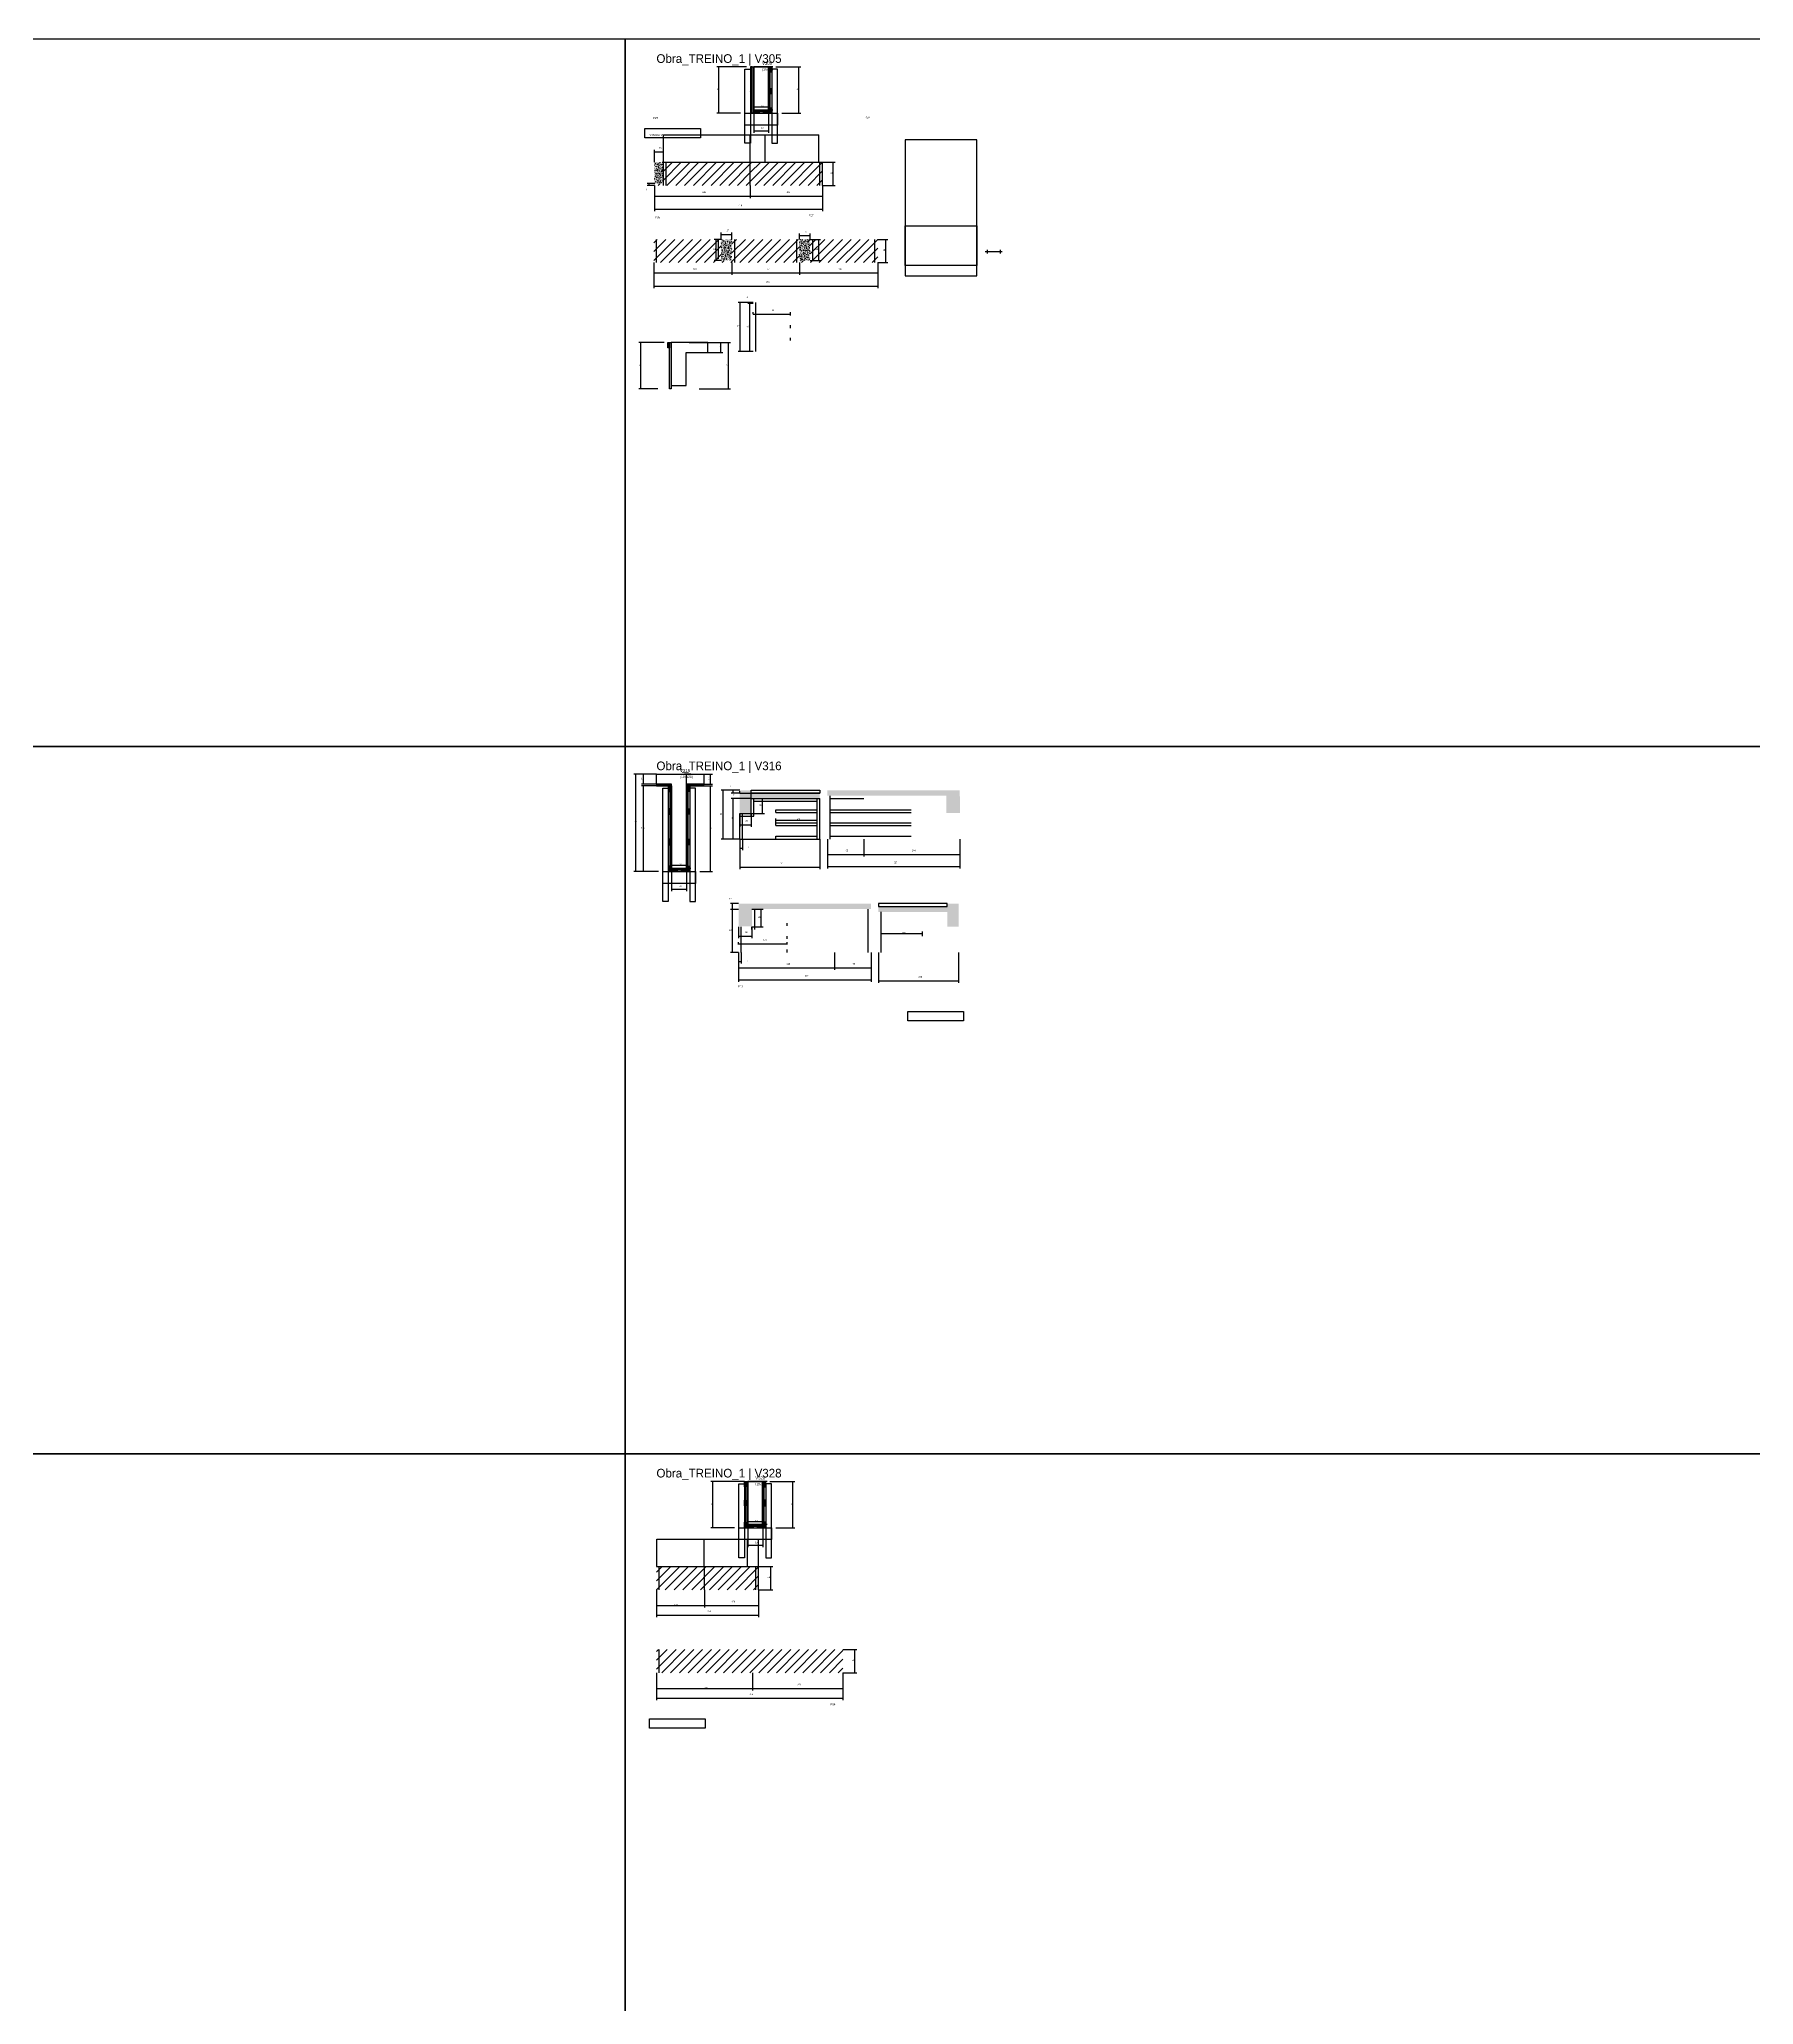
# Model space of a CAD drawing. Header units: metres. Extents: x -41 to 34840, y -36000 to 1848.
# Drawn here: x 13010 to 17372, y -3202 to 1800 of the extents above; entities that cross this region are included whole.
import ezdxf

# ---------------------------------------------------------------- set-up
doc = ezdxf.new("R2010")
doc.units = ezdxf.units.M
for name, color, linetype in [('CELL_BORDER', 8, 'Continuous'), ('CONCRETO', 251, 'Continuous'), ('COTA', 4, 'Continuous'), ('Cota Seção (2x)', 4, 'Continuous'), ('cotas', 4, 'Continuous'), ('Hachura', 253, 'Continuous'), ('LABEL_ID', 3, 'Continuous'), ('Madeira', 126, 'Continuous'), ('NOMENCLATURA', 7, 'Continuous'), ('Painéis', 200, 'Continuous'), ('REAPROVEITAMENTO', 251, 'Continuous'), ('SARR_2.2x7', 40, 'Continuous'), ('SARR_3.5x7', 81, 'Continuous'), ('SARR_EDITAR', 141, 'Continuous'), ('Texto Seção', 7, 'Continuous')]:
    doc.layers.add(name, color=color, linetype=linetype)

msp = doc.modelspace()

# ---------------------------------------------------------------- hatches: boundary and pattern name
at = {"layer": 'COTA'}
h = msp.add_hatch(dxfattribs=at)
h.set_pattern_fill('AR-CONC', scale=0.03)
h.paths.add_polyline_path([(14597.8, 1487.1), (14574.8, 1487.1), (14574.8, 1487.1), (14574.8, 1433.1), (14574.8, 1433.1), (14597.8, 1433.1), (14597.8, 1433.1), (14597.8, 1487.1)])
h = msp.add_hatch(dxfattribs=at)
h.set_pattern_fill('AR-CONC', scale=0.03)
h.paths.add_polyline_path([(14772, 1290.9), (14745, 1290.9), (14745, 1236.9), (14772, 1236.9)])
h = msp.add_hatch(dxfattribs=at)
h.set_pattern_fill('AR-CONC', scale=0.03)
h.paths.add_polyline_path([(14971, 1288.7), (14971, 1290.9), (14944, 1290.9), (14944, 1236.9), (14971, 1236.9)])
h = msp.add_hatch(dxfattribs=at)
h.set_pattern_fill('AR-CONC', scale=0.03)
h.paths.add_polyline_path([(14820.8, -170.2), (14820.8, -132.2), (14820.8, -132.2), (14995.7, -132.2), (14995.7, -132.2), (14995.7, -118.2), (14995.7, -118.2), (14820.8, -118.2), (14820.8, -118.2), (14820.8, -111.2), (14820.8, -111.2), (14791.8, -111.2), (14791.8, -111.2), (14791.8, -170.2), (14791.8, -170.2), (14820.8, -170.2)])
h = msp.add_hatch(dxfattribs=at)
h.set_pattern_fill('AR-CONC', scale=0.03)
h.paths.add_polyline_path([(15015, -125.2), (15318, -125.2), (15318, -125.2), (15318, -169.2), (15318, -169.2), (15352, -169.2), (15352, -169.2), (15351.9, -111.2), (15351.9, -111.2), (15015, -111.2), (15015, -111.2), (15015, -125.2)])
h = msp.add_hatch(dxfattribs=at)
h.set_pattern_fill('AR-CONC', scale=0.03)
h.paths.add_polyline_path([(15125.9, -413.6), (14822.9, -413.6), (14822.9, -413.6), (14822.9, -457.6), (14822.9, -457.6), (14788.9, -457.6), (14788.9, -457.6), (14789, -399.6), (14789, -399.6), (15125.9, -399.6), (15125.9, -399.6), (15125.9, -413.6)])
h = msp.add_hatch(dxfattribs=at)
h.set_pattern_fill('AR-CONC', scale=0.03)
h.paths.add_polyline_path([(15319.8, -458.6), (15319.8, -420.6), (15319.8, -420.6), (15144.8, -420.6), (15144.8, -420.6), (15144.8, -406.6), (15144.8, -406.6), (15319.8, -406.6), (15319.8, -406.6), (15319.8, -399.6), (15319.8, -399.6), (15348.8, -399.6), (15348.8, -399.6), (15348.8, -458.6), (15348.8, -458.6), (15319.8, -458.6)])
at = {"layer": 'Hachura'}
h = msp.add_hatch(dxfattribs=at)
h.set_pattern_fill('ANSI31', scale=0.5)
h.paths.add_polyline_path([(14819.1, 1716), (14823.5, 1716), (14823.5, 1716), (14823.5, 1730), (14823.5, 1730), (14819.1, 1730), (14819.1, 1730), (14819.1, 1716)])
h = msp.add_hatch(color=8, dxfattribs=at)
h.dxf.hatch_style = 1
h.paths.add_polyline_path([(14827.5, 1730), (14823.5, 1730), (14823.5, 1730), (14823.5, 1612), (14823.5, 1612), (14827.5, 1612), (14827.5, 1612), (14827.5, 1730)])
h = msp.add_hatch(color=8, dxfattribs=at)
h.dxf.hatch_style = 1
h.paths.add_polyline_path([(14869.5, 1730), (14865.5, 1730), (14865.5, 1730), (14865.5, 1612), (14865.5, 1612), (14869.5, 1612), (14869.5, 1612), (14869.5, 1730)])
h = msp.add_hatch(dxfattribs=at)
h.set_pattern_fill('ANSI31', scale=0.5)
h.paths.add_polyline_path([(14873.9, 1716), (14869.5, 1716), (14869.5, 1716), (14869.5, 1730), (14869.5, 1730), (14873.9, 1730), (14873.9, 1730), (14873.9, 1716)])
h = msp.add_hatch(dxfattribs=at)
h.set_pattern_fill('ANSI31', scale=0.5)
h.paths.add_polyline_path([(14819.1, 1661.1), (14823.5, 1661.1), (14823.5, 1661.1), (14823.5, 1675.1), (14823.5, 1675.1), (14819.1, 1675.1), (14819.1, 1675.1), (14819.1, 1661.1)])
h = msp.add_hatch(dxfattribs=at)
h.set_pattern_fill('ANSI31', scale=0.5)
h.paths.add_polyline_path([(14873.9, 1661.1), (14869.5, 1661.1), (14869.5, 1661.1), (14869.5, 1675.1), (14869.5, 1675.1), (14873.9, 1675.1), (14873.9, 1675.1), (14873.9, 1661.1)])
h = msp.add_hatch(dxfattribs=at)
h.set_pattern_fill('ANSI31', scale=0.5)
h.paths.add_polyline_path([(14819.1, 1612), (14823.5, 1612), (14823.5, 1612), (14823.5, 1626), (14823.5, 1626), (14819.1, 1626), (14819.1, 1626), (14819.1, 1612)])
h = msp.add_hatch(color=8, dxfattribs=at)
h.dxf.hatch_style = 1
h.paths.add_polyline_path([(14865.5, 1616.4), (14865.5, 1620), (14865.5, 1620), (14827.5, 1620), (14827.5, 1620), (14827.5, 1616.4), (14827.5, 1616.4), (14865.5, 1616.4)])
h = msp.add_hatch(dxfattribs=at)
h.set_pattern_fill('ANSI31', scale=0.5)
h.paths.add_polyline_path([(14827.5, 1612), (14827.5, 1616.4), (14827.5, 1616.4), (14841.5, 1616.4), (14841.5, 1616.4), (14841.5, 1612), (14841.5, 1612), (14827.5, 1612)])
h = msp.add_hatch(dxfattribs=at)
h.set_pattern_fill('ANSI31', scale=0.5)
h.paths.add_polyline_path([(14865.5, 1612), (14865.5, 1616.4), (14865.5, 1616.4), (14851.5, 1616.4), (14851.5, 1616.4), (14851.5, 1612), (14851.5, 1612), (14865.5, 1612)])
h = msp.add_hatch(dxfattribs=at)
h.set_pattern_fill('ANSI31', scale=0.5)
h.paths.add_polyline_path([(14873.9, 1612), (14869.5, 1612), (14869.5, 1612), (14869.5, 1626), (14869.5, 1626), (14873.9, 1626), (14873.9, 1626), (14873.9, 1612)])
h = msp.add_hatch(dxfattribs=at)
h.set_pattern_fill('ANSI31', scale=0.5)
h.paths.add_polyline_path([(14613.4, 1014.7), (14609, 1014.7), (14609, 1014.7), (14609, 1028.7), (14609, 1028.7), (14613.4, 1028.7), (14613.4, 1028.7), (14613.4, 1014.7)])
h = msp.add_hatch(color=8, dxfattribs=at)
h.dxf.hatch_style = 1
h.paths.add_polyline_path([(14613.4, 1028.7), (14617.4, 1028.7), (14617.4, 1028.7), (14617.4, 910.7), (14617.4, 910.7), (14613.4, 910.7), (14613.4, 910.7), (14613.4, 1028.7)])
h = msp.add_hatch(color=8, dxfattribs=at)
h.dxf.hatch_style = 1
h.paths.add_polyline_path([(14618.6, -100), (14618.6, -96), (14618.6, -96), (14580, -96), (14580, -96), (14580, -100), (14580, -100), (14618.6, -100)])
h = msp.add_hatch(dxfattribs=at)
h.set_pattern_fill('ANSI31', scale=0.5)
h.paths.add_polyline_path([(14610.2, -114), (14614.6, -114), (14614.6, -114), (14614.6, -100), (14614.6, -100), (14610.2, -100), (14610.2, -100), (14610.2, -114)])
h = msp.add_hatch(color=8, dxfattribs=at)
h.dxf.hatch_style = 1
h.paths.add_polyline_path([(14614.6, -100), (14618.6, -100), (14618.6, -100), (14618.6, -318), (14618.6, -318), (14614.6, -318), (14614.6, -318), (14614.6, -100)])
h = msp.add_hatch(color=8, dxfattribs=at)
h.dxf.hatch_style = 1
h.paths.add_polyline_path([(14700.6, -100), (14700.6, -96), (14700.6, -96), (14656.6, -96), (14656.6, -96), (14656.6, -100), (14656.6, -100), (14700.6, -100)])
h = msp.add_hatch(color=8, dxfattribs=at)
h.dxf.hatch_style = 1
h.paths.add_polyline_path([(14660.6, -98), (14656.6, -98), (14656.6, -98), (14656.6, -318), (14656.6, -318), (14660.6, -318), (14660.6, -318), (14660.6, -98)])
h = msp.add_hatch(dxfattribs=at)
h.set_pattern_fill('ANSI31', scale=0.5)
h.paths.add_polyline_path([(14665, -114), (14660.6, -114), (14660.6, -114), (14660.6, -100), (14660.6, -100), (14665, -100), (14665, -100), (14665, -114)])
h = msp.add_hatch(dxfattribs=at)
h.set_pattern_fill('ANSI31', scale=0.5)
h.paths.add_polyline_path([(14610.2, -172), (14614.6, -172), (14614.6, -172), (14614.6, -158), (14614.6, -158), (14610.2, -158), (14610.2, -158), (14610.2, -172)])
h = msp.add_hatch(dxfattribs=at)
h.set_pattern_fill('ANSI31', scale=0.5)
h.paths.add_polyline_path([(14665, -172), (14660.6, -172), (14660.6, -172), (14660.6, -158), (14660.6, -158), (14665, -158), (14665, -158), (14665, -172)])
h = msp.add_hatch(dxfattribs=at)
h.set_pattern_fill('ANSI31', scale=0.5)
h.paths.add_polyline_path([(14610.2, -249.7), (14614.6, -249.7), (14614.6, -249.7), (14614.6, -235.7), (14614.6, -235.7), (14610.2, -235.7), (14610.2, -235.7), (14610.2, -249.7)])
h = msp.add_hatch(dxfattribs=at)
h.set_pattern_fill('ANSI31', scale=0.5)
h.paths.add_polyline_path([(14665, -249.7), (14660.6, -249.7), (14660.6, -249.7), (14660.6, -235.7), (14660.6, -235.7), (14665, -235.7), (14665, -235.7), (14665, -249.7)])
h = msp.add_hatch(dxfattribs=at)
h.set_pattern_fill('ANSI31', scale=0.5)
h.paths.add_polyline_path([(14610.2, -318), (14614.6, -318), (14614.6, -318), (14614.6, -304), (14614.6, -304), (14610.2, -304), (14610.2, -304), (14610.2, -318)])
h = msp.add_hatch(color=8, dxfattribs=at)
h.dxf.hatch_style = 1
h.paths.add_polyline_path([(14656.6, -313.6), (14656.6, -310), (14656.6, -310), (14618.6, -310), (14618.6, -310), (14618.6, -313.6), (14618.6, -313.6), (14656.6, -313.6)])
h = msp.add_hatch(dxfattribs=at)
h.set_pattern_fill('ANSI31', scale=0.5)
h.paths.add_polyline_path([(14618.6, -318), (14618.6, -313.6), (14618.6, -313.6), (14632.6, -313.6), (14632.6, -313.6), (14632.6, -318), (14632.6, -318), (14618.6, -318)])
h = msp.add_hatch(dxfattribs=at)
h.set_pattern_fill('ANSI31', scale=0.5)
h.paths.add_polyline_path([(14656.6, -318), (14656.6, -313.6), (14656.6, -313.6), (14642.6, -313.6), (14642.6, -313.6), (14642.6, -318), (14642.6, -318), (14656.6, -318)])
h = msp.add_hatch(dxfattribs=at)
h.set_pattern_fill('ANSI31', scale=0.5)
h.paths.add_polyline_path([(14665, -318), (14660.6, -318), (14660.6, -318), (14660.6, -304), (14660.6, -304), (14665, -304), (14665, -304), (14665, -318)])
h = msp.add_hatch(dxfattribs=at)
h.set_pattern_fill('ANSI31', scale=0.5)
h.paths.add_polyline_path([(14808.3, -1884), (14803.9, -1884), (14803.9, -1884), (14803.9, -1870), (14803.9, -1870), (14808.3, -1870), (14808.3, -1870), (14808.3, -1884)])
h = msp.add_hatch(color=8, dxfattribs=at)
h.dxf.hatch_style = 1
h.paths.add_polyline_path([(14812.3, -1870), (14808.3, -1870), (14808.3, -1870), (14808.3, -1988), (14808.3, -1988), (14812.3, -1988), (14812.3, -1988), (14812.3, -1870)])
h = msp.add_hatch(color=8, dxfattribs=at)
h.dxf.hatch_style = 1
h.paths.add_polyline_path([(14854.3, -1870), (14850.3, -1870), (14850.3, -1870), (14850.3, -1988), (14850.3, -1988), (14854.3, -1988), (14854.3, -1988), (14854.3, -1870)])
h = msp.add_hatch(dxfattribs=at)
h.set_pattern_fill('ANSI31', scale=0.5)
h.paths.add_polyline_path([(14854.3, -1884), (14858.7, -1884), (14858.7, -1884), (14858.7, -1870), (14858.7, -1870), (14854.3, -1870), (14854.3, -1870), (14854.3, -1884)])
h = msp.add_hatch(dxfattribs=at)
h.set_pattern_fill('ANSI31', scale=0.5)
h.paths.add_polyline_path([(14808.3, -1932), (14803.9, -1932), (14803.9, -1932), (14803.9, -1918), (14803.9, -1918), (14808.3, -1918), (14808.3, -1918), (14808.3, -1932)])
h = msp.add_hatch(dxfattribs=at)
h.set_pattern_fill('ANSI31', scale=0.5)
h.paths.add_polyline_path([(14854.3, -1932), (14858.7, -1932), (14858.7, -1932), (14858.7, -1918), (14858.7, -1918), (14854.3, -1918), (14854.3, -1918), (14854.3, -1932)])
h = msp.add_hatch(dxfattribs=at)
h.set_pattern_fill('ANSI31', scale=0.5)
h.paths.add_polyline_path([(14808.3, -1988), (14803.9, -1988), (14803.9, -1988), (14803.9, -1974), (14803.9, -1974), (14808.3, -1974), (14808.3, -1974), (14808.3, -1988)])
h = msp.add_hatch(color=8, dxfattribs=at)
h.dxf.hatch_style = 1
h.paths.add_polyline_path([(14850.3, -1983.6), (14850.3, -1980), (14850.3, -1980), (14812.3, -1980), (14812.3, -1980), (14812.3, -1983.6), (14812.3, -1983.6), (14850.3, -1983.6)])
h = msp.add_hatch(dxfattribs=at)
h.set_pattern_fill('ANSI31', scale=0.5)
h.paths.add_polyline_path([(14812.3, -1988), (14812.3, -1983.6), (14812.3, -1983.6), (14826.3, -1983.6), (14826.3, -1983.6), (14826.3, -1988), (14826.3, -1988), (14812.3, -1988)])
h = msp.add_hatch(dxfattribs=at)
h.set_pattern_fill('ANSI31', scale=0.5)
h.paths.add_polyline_path([(14850.3, -1988), (14850.3, -1983.6), (14850.3, -1983.6), (14836.3, -1983.6), (14836.3, -1983.6), (14836.3, -1988), (14836.3, -1988), (14850.3, -1988)])
h = msp.add_hatch(dxfattribs=at)
h.set_pattern_fill('ANSI31', scale=0.5)
h.paths.add_polyline_path([(14854.3, -1988), (14858.7, -1988), (14858.7, -1988), (14858.7, -1974), (14858.7, -1974), (14854.3, -1974), (14854.3, -1974), (14854.3, -1988)])
at = {"layer": 'REAPROVEITAMENTO'}
h = msp.add_hatch(dxfattribs=at)
h.set_pattern_fill('ANSI31', scale=5)
h.paths.add_polyline_path([(14597.8, 1433.1), (14574.8, 1433.1), (14574.8, 1433.1), (14574.8, 1428.1), (14574.8, 1428.1), (14818.8, 1428.1), (14818.8, 1428.1), (14818.8, 1487.1), (14818.8, 1487.1), (14597.8, 1487.1), (14597.8, 1487.1), (14597.8, 1433.1)])
h = msp.add_hatch(dxfattribs=at)
h.set_pattern_fill('ANSI31', scale=5)
h.paths.add_polyline_path([(15002.8, 1428.1), (15002.8, 1487.1), (15002.8, 1487.1), (14818.8, 1487.1), (14818.8, 1487.1), (14818.8, 1428.1), (14818.8, 1428.1), (15002.8, 1428.1)])
h = msp.add_hatch(dxfattribs=at)
h.set_pattern_fill('ANSI31', scale=5)
h.paths.add_polyline_path([(14745, 1236.9), (14745, 1290.9), (14745, 1290.9), (14573, 1290.9), (14573, 1290.9), (14573, 1231.9), (14573, 1231.9), (14772, 1231.9), (14772, 1231.9), (14772, 1236.9), (14772, 1236.9), (14745, 1236.9)])
h = msp.add_hatch(dxfattribs=at)
h.set_pattern_fill('ANSI31', scale=5)
h.paths.add_polyline_path([(14944, 1231.9), (14944, 1290.9), (14944, 1290.9), (14772, 1290.9), (14772, 1290.9), (14772, 1231.9), (14772, 1231.9), (14944, 1231.9)])
h = msp.add_hatch(dxfattribs=at)
h.set_pattern_fill('ANSI31', scale=5)
h.paths.add_polyline_path([(14971, 1236.9), (14944, 1236.9), (14944, 1236.9), (14944, 1231.9), (14944, 1231.9), (15143, 1231.9), (15143, 1231.9), (15143, 1290.9), (15143, 1290.9), (14971, 1290.9), (14971, 1290.9), (14971, 1236.9)])
h = msp.add_hatch(dxfattribs=at)
h.set_pattern_fill('ANSI31', scale=5)
h.paths.add_polyline_path([(14840, -2145.6), (14840, -2086.6), (14840, -2086.6), (14580, -2086.6), (14580, -2086.6), (14580, -2145.6), (14580, -2145.6), (14840, -2145.6)])
h = msp.add_hatch(dxfattribs=at)
h.set_pattern_fill('ANSI31', scale=5)
h.paths.add_polyline_path([(15054, -2356.8), (15054, -2297.8), (15054, -2297.8), (14580, -2297.8), (14580, -2297.8), (14580, -2356.8), (14580, -2356.8), (15054, -2356.8)])

# ---------------------------------------------------------------- linework, layer by layer
at = {"layer": 'CELL_BORDER'}
for points in [[(11600, 0), (14500, 0), (14500, 1800), (11600, 1800)], [(14500, 0), (17400, 0), (17400, 1800), (14500, 1800)], [(11600, -1800), (14500, -1800), (14500, 0), (11600, 0)], [(14500, -1800), (17400, -1800), (17400, 0), (14500, 0)], [(11600, -3600), (14500, -3600), (14500, -1800), (11600, -1800)], [(14500, -3600), (17400, -3600), (17400, -1800), (14500, -1800)]]:
    msp.add_lwpolyline(points, close=True, dxfattribs=at)
at = {"layer": 'CONCRETO'}
for points in [[(14827.5, 1730), (14827.5, 1730), (14865.5, 1730), (14865.5, 1702), (14865.5, 1702), (14865.5, 1620), (14827.5, 1620), (14827.5, 1730)], [(14827.5, 1620), (14865.5, 1620), (14865.5, 1730), (14827.5, 1730)], [(14711, 1002.7), (14711, 1028.7), (14655.4, 1028.7), (14655.4, 1028.7), (14617.4, 1028.7), (14617.4, 918.7), (14655.4, 918.7), (14655.4, 1002.7)], [(14580, -96), (14580, -70), (14700.6, -70), (14700.6, -96), (14656.6, -96), (14656.6, -310), (14618.6, -310), (14618.6, -96)], [(14812.3, -1870), (14812.3, -1870), (14850.3, -1870), (14850.3, -1898), (14850.3, -1898), (14850.3, -1980), (14812.3, -1980), (14812.3, -1870)], [(14812.3, -1980), (14850.3, -1980), (14850.3, -1870), (14812.3, -1870)]]:
    msp.add_lwpolyline(points, close=True, dxfattribs=at)
at = {"layer": 'COTA'}
for p, q in [((14809.5, 1730), (14733.8, 1730)), ((14738.8, 1612), (14738.8, 1730)), ((14883.5, 1730), (14947.3, 1730)), ((14942.3, 1612), (14942.3, 1730)), ((14793.9, 1612), (14733.8, 1612)), ((14827.5, 1612), (14827.5, 1562.2)), ((14865.5, 1612), (14865.5, 1562.2)), ((14899.1, 1612), (14947.3, 1612)), ((14827.5, 1567.2), (14865.5, 1567.2)), ((15002.8, 1487.1), (15034.8, 1487.1)), ((15029.8, 1428.1), (15029.8, 1487.1)), ((14574.8, 1428.1), (14574.8, 1395.8)), ((14574.8, 1428.1), (14574.8, 1362.3)), ((14574.8, 1400.8), (14818.8, 1400.8)), ((14818.8, 1428.1), (14818.8, 1395.8)), ((14818.8, 1428.1), (14818.8, 1395.8)), ((14818.8, 1400.8), (15002.8, 1400.8)), ((15002.8, 1428.1), (15002.8, 1395.8)), ((15002.8, 1428.1), (15002.8, 1362.3)), ((15002.8, 1428.1), (15034.8, 1428.1)), ((14574.8, 1367.3), (15002.8, 1367.3)), ((14745, 1290.9), (14745, 1308.3)), ((14745, 1303.3), (14772, 1303.3)), ((14772, 1290.9), (14772, 1308.3)), ((14944, 1290.9), (14944, 1305.4)), ((14971, 1290.9), (14971, 1305.4)), ((14745, 1290.9), (14727.1, 1290.9)), ((14732.1, 1236.9), (14732.1, 1290.9)), ((14944, 1300.4), (14971, 1300.4)), ((14971, 1290.9), (14997.8, 1290.9)), ((14992.8, 1236.9), (14992.8, 1290.9)), ((15143, 1290.9), (15168.8, 1290.9)), ((15163.8, 1231.9), (15163.8, 1290.9)), ((14573, 1231.9), (14573, 1200.4)), ((14573, 1231.9), (14573, 1166.8)), ((14573, 1205.4), (14772, 1205.4)), ((14745, 1236.9), (14727.1, 1236.9)), ((14772, 1231.9), (14772, 1200.4)), ((14772, 1231.9), (14772, 1200.4)), ((14772, 1205.4), (14944, 1205.4)), ((14944, 1231.9), (14944, 1200.4)), ((14944, 1231.9), (14944, 1200.4)), ((14944, 1205.4), (15143, 1205.4)), ((14971, 1236.9), (14997.8, 1236.9)), ((15143, 1231.9), (15143, 1200.4)), ((15143, 1231.9), (15143, 1166.8)), ((15143, 1231.9), (15168.8, 1231.9)), ((14573, 1171.8), (15143, 1171.8)), ((14826, 1100.3), (14826, 1105.3)), ((14921, 1100.3), (14921, 1105.3)), ((14826, 1100.3), (14921, 1100.3)), ((14599.4, 1028.7), (14535.5, 1028.7)), ((14540.5, 910.7), (14540.5, 1028.7)), ((14663.4, 1028.7), (14768.3, 1028.7)), ((14711, 1028.7), (14749, 1028.7)), ((14711, 1002.7), (14749, 1002.7)), ((14744, 1002.7), (14744, 1028.7)), ((14763.3, 910.7), (14763.3, 1028.7)), ((14583.8, 910.7), (14535.5, 910.7)), ((14689, 910.7), (14768.3, 910.7)), ((14580, -70), (14522.6, -70)), ((14527.6, -318), (14527.6, -70)), ((14580, -70), (14541.9, -70)), ((14580, -96), (14541.9, -96)), ((14580, -100), (14541.9, -100)), ((14546.9, -96), (14546.9, -70)), ((14546.9, -318), (14546.9, -100)), ((14700.6, -70), (14722.4, -70)), ((14700.6, -96), (14722.4, -96)), ((14700.6, -100), (14722.4, -100)), ((14717.4, -96), (14717.4, -70)), ((14717.4, -318), (14717.4, -100)), ((14791.8, -111.2), (14770.3, -111.2)), ((14791.8, -118.2), (14770.3, -118.2)), ((14820.8, -132.2), (14770.3, -132.2)), ((14775.3, -118.2), (14775.3, -111.2)), ((14775.3, -235.2), (14775.3, -132.2)), ((14791.8, -118.2), (14791.8, -113.2)), ((14791.8, -118.2), (14820.8, -118.2)), ((14820.8, -132.2), (14820.8, -113.2)), ((14791.8, -235.2), (14770.3, -235.2)), ((14791.8, -235.2), (14791.8, -312.1)), ((14791.8, -235.2), (14791.8, -263.4)), ((14798.8, -235.2), (14798.8, -263.4)), ((14995.7, -235.2), (14995.7, -312.1)), ((15015, -235.2), (15015, -279.6)), ((15015, -235.2), (15015, -310.3)), ((15108, -235.2), (15108, -279.6)), ((15108, -235.2), (15108, -279.6)), ((15352, -235.2), (15352, -279.6)), ((15352, -235.2), (15352, -310.3)), ((14791.8, -258.4), (14798.8, -258.4)), ((15015, -274.6), (15108, -274.6)), ((15108, -274.6), (15352, -274.6)), ((14585, -318), (14522.6, -318)), ((14585, -318), (14541.9, -318)), ((14618.6, -318), (14618.6, -367.7)), ((14656.6, -318), (14656.6, -367.7)), ((14690.2, -318), (14722.4, -318)), ((14791.8, -307.1), (14995.7, -307.1)), ((15015, -305.3), (15352, -305.3)), ((14618.6, -362.7), (14656.6, -362.7)), ((14788.9, -399.6), (14768.2, -399.6)), ((14773.2, -414.6), (14773.2, -399.6)), ((14788.9, -414.6), (14768.2, -414.6)), ((14788.9, -414.6), (14768.2, -414.6)), ((14773.2, -523.6), (14773.2, -414.6)), ((14788.9, -523.6), (14768.2, -523.6)), ((14788.9, -523.6), (14788.9, -567.9)), ((14788.9, -523.6), (14788.9, -598.6)), ((14788.9, -523.6), (14788.9, -551.8)), ((14788.9, -546.8), (14795.9, -546.8)), ((14795.9, -523.6), (14795.9, -551.8)), ((15032.9, -523.6), (15032.9, -567.9)), ((15032.9, -523.6), (15032.9, -567.9)), ((15125.9, -523.6), (15125.9, -567.9)), ((15125.9, -523.6), (15125.9, -598.6)), ((15144.8, -523.6), (15144.8, -601)), ((15348.8, -523.6), (15348.8, -601)), ((14788.9, -562.9), (15032.9, -562.9)), ((14788.9, -593.6), (15125.9, -593.6)), ((15032.9, -562.9), (15125.9, -562.9)), ((15144.8, -596), (15348.8, -596)), ((14803.9, -1870), (14718.7, -1870)), ((14723.7, -1988), (14723.7, -1870)), ((14868.3, -1870), (14932.2, -1870)), ((14927.2, -1988), (14927.2, -1870)), ((14778.7, -1988), (14718.7, -1988)), ((14812.3, -1988), (14812.3, -2037.7)), ((14850.3, -1988), (14850.3, -2037.7)), ((14883.9, -1988), (14932.2, -1988)), ((14812.3, -2032.7), (14850.3, -2032.7)), ((14840, -2086.6), (14876.1, -2086.6)), ((14871.1, -2145.6), (14871.1, -2086.6)), ((14580, -2145.6), (14580, -2191.2)), ((14580, -2145.6), (14580, -2215.7)), ((14702, -2145.6), (14702, -2191.2)), ((14702, -2145.6), (14702, -2191.2)), ((14840, -2145.6), (14840, -2191.2)), ((14840, -2145.6), (14840, -2215.7)), ((14840, -2145.6), (14876.1, -2145.6)), ((14580, -2186.2), (14702, -2186.2)), ((14702, -2186.2), (14840, -2186.2)), ((14580, -2210.7), (14840, -2210.7)), ((15054, -2297.8), (15090.1, -2297.8)), ((15085.1, -2356.8), (15085.1, -2297.8)), ((14580, -2356.8), (14580, -2402.3)), ((14580, -2356.8), (14580, -2426.9)), ((14580, -2397.3), (14824, -2397.3)), ((14824, -2356.8), (14824, -2402.3)), ((14824, -2356.8), (14824, -2402.3)), ((14824, -2397.3), (15054, -2397.3)), ((15054, -2356.8), (15054, -2402.3)), ((15054, -2356.8), (15054, -2426.9)), ((15054, -2356.8), (15090.1, -2356.8)), ((14580, -2421.9), (15054, -2421.9))]:
    msp.add_line(p, q, dxfattribs=at)
at = {"layer": 'Cota Seção (2x)'}
for p, q in [((14876.5, 1730), (14860, 1730)), ((14865, 1620), (14865, 1730)), ((14827.5, 1612), (14827.5, 1633)), ((14827.5, 1628), (14865.5, 1628)), ((14876.5, 1620), (14860, 1620)), ((14865.5, 1612), (14865.5, 1633)), ((14574.8, 1487.1), (14574.8, 1518.4)), ((14574.8, 1513.4), (14597.8, 1513.4)), ((14597.8, 1487.1), (14597.8, 1518.4)), ((14574.8, 1433.1), (14556.1, 1433.1)), ((14574.8, 1428.1), (14556.1, 1428.1)), ((14561.1, 1428.1), (14561.1, 1433.1)), ((14826, 1129.8), (14787.9, 1129.8)), ((14792.9, 1005.8), (14792.9, 1129.8)), ((14826, 1129.8), (14812.5, 1129.8)), ((14826, 1127.8), (14812.5, 1127.8)), ((14826, 1127.8), (14812.5, 1127.8)), ((14817.5, 1127.8), (14817.5, 1129.8)), ((14817.5, 1005.8), (14817.5, 1127.8)), ((14826, 1005.8), (14787.9, 1005.8)), ((14826, 1005.8), (14812.5, 1005.8)), ((14667.6, -70), (14651.1, -70)), ((14656.1, -310), (14656.1, -70)), ((14791.8, -111.2), (14744.4, -111.2)), ((14749.4, -235.2), (14749.4, -111.2)), ((14820.8, -132.2), (14854.6, -132.2)), ((14849.6, -170.2), (14849.6, -132.2)), ((14791.8, -170.2), (14791.8, -204.1)), ((14791.8, -199.1), (14820.8, -199.1)), ((14820.8, -170.2), (14854.6, -170.2)), ((14820.8, -170.2), (14820.8, -204.1)), ((14883.8, -194.1), (14883.8, -182.6)), ((14883.8, -187.6), (14988.8, -187.6)), ((14988.8, -194.1), (14988.8, -182.6)), ((14791.8, -235.2), (14744.4, -235.2)), ((14618.6, -318), (14618.6, -297)), ((14656.6, -318), (14656.6, -297)), ((14618.6, -302), (14656.6, -302)), ((14667.6, -310), (14651.1, -310)), ((14822.9, -413.6), (14851.7, -413.6)), ((14846.7, -458.6), (14846.7, -413.6)), ((14788.9, -458.6), (14788.9, -487.4)), ((14788.9, -482.4), (14822.9, -482.4)), ((14788.9, -503.8), (14788.9, -497.3)), ((14822.9, -458.6), (14851.7, -458.6)), ((14822.9, -458.6), (14822.9, -487.4)), ((14912.9, -503.8), (14912.9, -497.3)), ((15151.8, -482.4), (15151.8, -470.9)), ((15151.8, -475.9), (15256.8, -475.9)), ((15256.8, -482.4), (15256.8, -470.9)), ((14788.9, -502.3), (14912.9, -502.3)), ((14861.3, -1870), (14844.8, -1870)), ((14849.8, -1980), (14849.8, -1870)), ((14812.3, -1988), (14812.3, -1967)), ((14812.3, -1972), (14850.3, -1972)), ((14861.3, -1980), (14844.8, -1980)), ((14850.3, -1988), (14850.3, -1967))]:
    msp.add_line(p, q, dxfattribs=at)
at = {"layer": 'Cotas'}
for points in [[(15213, 1198), (15394.9, 1198), (15394.9, 1543.9), (15213, 1543.9)], [(15213, 1325.5), (15394.9, 1325.5), (15394.9, 1224.1), (15213, 1224.1)]]:
    msp.add_lwpolyline(points, close=True, dxfattribs=at)
at = {"layer": 'Madeira'}
for points in [[(14819.1, 1716), (14823.5, 1716), (14823.5, 1730), (14819.1, 1730)], [(14873.9, 1716), (14869.5, 1716), (14869.5, 1730), (14873.9, 1730)], [(14819.1, 1661.1), (14823.5, 1661.1), (14823.5, 1675.1), (14819.1, 1675.1)], [(14873.9, 1661.1), (14869.5, 1661.1), (14869.5, 1675.1), (14873.9, 1675.1)], [(14819.1, 1612), (14823.5, 1612), (14823.5, 1626), (14819.1, 1626)], [(14827.5, 1612), (14827.5, 1616.4), (14841.5, 1616.4), (14841.5, 1612)], [(14865.5, 1612), (14865.5, 1616.4), (14851.5, 1616.4), (14851.5, 1612)], [(14873.9, 1612), (14869.5, 1612), (14869.5, 1626), (14873.9, 1626)], [(14613.4, 1014.7), (14609, 1014.7), (14609, 1028.7), (14613.4, 1028.7)], [(14610.2, -114), (14614.6, -114), (14614.6, -100), (14610.2, -100)], [(14665, -114), (14660.6, -114), (14660.6, -100), (14665, -100)], [(14610.2, -172), (14614.6, -172), (14614.6, -158), (14610.2, -158)], [(14665, -172), (14660.6, -172), (14660.6, -158), (14665, -158)], [(14610.2, -249.7), (14614.6, -249.7), (14614.6, -235.7), (14610.2, -235.7)], [(14665, -249.7), (14660.6, -249.7), (14660.6, -235.7), (14665, -235.7)], [(14610.2, -318), (14614.6, -318), (14614.6, -304), (14610.2, -304)], [(14618.6, -318), (14618.6, -313.6), (14632.6, -313.6), (14632.6, -318)], [(14656.6, -318), (14656.6, -313.6), (14642.6, -313.6), (14642.6, -318)], [(14665, -318), (14660.6, -318), (14660.6, -304), (14665, -304)], [(14808.3, -1884), (14803.9, -1884), (14803.9, -1870), (14808.3, -1870)], [(14854.3, -1884), (14858.7, -1884), (14858.7, -1870), (14854.3, -1870)], [(14808.3, -1932), (14803.9, -1932), (14803.9, -1918), (14808.3, -1918)], [(14854.3, -1932), (14858.7, -1932), (14858.7, -1918), (14854.3, -1918)], [(14808.3, -1988), (14803.9, -1988), (14803.9, -1974), (14808.3, -1974)], [(14812.3, -1988), (14812.3, -1983.6), (14826.3, -1983.6), (14826.3, -1988)], [(14850.3, -1988), (14850.3, -1983.6), (14836.3, -1983.6), (14836.3, -1988)], [(14854.3, -1988), (14858.7, -1988), (14858.7, -1974), (14854.3, -1974)]]:
    msp.add_lwpolyline(points, close=True, dxfattribs=at)
at = {"layer": 'NOMENCLATURA'}
for p, q in [((15416.6, 1259.6), (15459.4, 1259.6)), ((15421.6, 1264.6), (15421.6, 1254.6)), ((15454.4, 1264.6), (15454.4, 1254.6))]:
    msp.add_line(p, q, dxfattribs=at)
at = {"layer": 'Painéis'}
for p, q in [((14827.5, 1612), (14827.5, 1730)), ((14865.5, 1612), (14865.5, 1730)), ((14827.5, 1620), (14865.5, 1620)), ((14827.5, 1616.4), (14827.5, 1620)), ((14865.5, 1616.4), (14865.5, 1620)), ((14597.8, 1557.1), (14818.5, 1557.1)), ((14597.8, 1487.1), (14597.8, 1557.1)), ((14818.5, 1487.1), (14818.5, 1557.1)), ((14818.5, 1557.1), (14856.5, 1557.1)), ((14818.5, 1487.1), (14818.5, 1557.1)), ((14856.5, 1487.1), (14856.5, 1557.1)), ((14856.5, 1557.1), (14993.5, 1557.1)), ((14856.5, 1487.1), (14856.5, 1557.1)), ((14993.5, 1487.1), (14993.5, 1557.1)), ((14597.8, 1487.1), (15002.8, 1487.1)), ((14597.8, 1433.1), (14597.8, 1487.1)), ((14597.8, 1487.1), (14818.5, 1487.1)), ((14818.5, 1487.1), (14856.5, 1487.1)), ((14818.8, 1428.1), (14818.8, 1487.1)), ((14856.5, 1487.1), (14993.5, 1487.1)), ((15002.8, 1428.1), (15002.8, 1487.1)), ((14580, -96), (14618.6, -96)), ((14656.6, -96), (14700.6, -96)), ((14820.8, -111.2), (14995.7, -111.2)), ((14820.8, -118.2), (14820.8, -111.2)), ((14820.8, -118.2), (14995.7, -118.2)), ((14820.8, -132.2), (14995.7, -132.2)), ((14820.8, -170.2), (14820.8, -132.2)), ((14995.7, -235.2), (14995.7, -132.2)), ((14791.8, -170.2), (14820.8, -170.2)), ((14791.8, -235.2), (14791.8, -170.2)), ((14791.8, -235.2), (14995.7, -235.2)), ((14812.3, -1988), (14812.3, -1870)), ((14812.3, -1980), (14850.3, -1980)), ((14812.3, -1983.6), (14812.3, -1980)), ((14581.3, -2016.6), (14701.8, -2016.6)), ((14581.3, -2086.6), (14581.3, -2016.6)), ((14701.8, -2086.6), (14701.8, -2016.6)), ((14701.8, -2016.6), (14811.8, -2016.6)), ((14701.8, -2086.6), (14701.8, -2016.6)), ((14811.8, -2086.6), (14811.8, -2016.6)), ((14811.8, -2016.6), (14839.8, -2016.6)), ((14811.8, -2086.6), (14811.8, -2016.6)), ((14839.8, -2086.6), (14839.8, -2016.6)), ((14580, -2086.6), (14840, -2086.6)), ((14581.3, -2086.6), (14701.8, -2086.6)), ((14701.8, -2086.6), (14811.8, -2086.6)), ((14702, -2145.6), (14702, -2086.6)), ((14811.8, -2086.6), (14839.8, -2086.6)), ((14840, -2145.6), (14840, -2086.6))]:
    msp.add_line(p, q, dxfattribs=at)
for points in [[(14823.5, 1730), (14827.5, 1730), (14827.5, 1612), (14823.5, 1612)], [(14869.5, 1730), (14865.5, 1730), (14865.5, 1612), (14869.5, 1612)], [(14865.5, 1616.4), (14865.5, 1620), (14827.5, 1620), (14827.5, 1616.4)], [(14613.4, 1028.7), (14617.4, 1028.7), (14617.4, 910.7), (14613.4, 910.7)], [(14618.6, -100), (14618.6, -96), (14580, -96), (14580, -100)], [(14614.6, -100), (14618.6, -100), (14618.6, -318), (14614.6, -318)], [(14700.6, -100), (14700.6, -96), (14656.6, -96), (14656.6, -100)], [(14660.6, -100), (14656.6, -100), (14656.6, -318), (14660.6, -318)], [(14995.7, -118.2), (14820.8, -118.2), (14820.8, -111.2), (14995.7, -111.2)], [(14656.6, -313.6), (14656.6, -310), (14618.6, -310), (14618.6, -313.6)], [(15144.8, -406.6), (15319.8, -406.6), (15319.8, -399.6), (15144.8, -399.6)], [(14808.3, -1870), (14812.3, -1870), (14812.3, -1988), (14808.3, -1988)], [(14854.3, -1870), (14850.3, -1870), (14850.3, -1988), (14854.3, -1988)], [(14850.3, -1983.6), (14850.3, -1980), (14812.3, -1980), (14812.3, -1983.6)]]:
    msp.add_lwpolyline(points, close=True, dxfattribs=at)
at = {"layer": 'SARR_2.2x7'}
for p, q in [((14604.8, 1428.1), (14604.8, 1487.1)), ((14995.8, 1428.1), (14995.8, 1487.1)), ((14580, 1231.9), (14580, 1290.9)), ((14738, 1241.4), (14738, 1290.9)), ((14779, 1231.9), (14779, 1290.9)), ((14937, 1231.9), (14937, 1290.9)), ((14978, 1238.9), (14978, 1290.9)), ((15136, 1231.9), (15136, 1290.9)), ((14833, 1005.8), (14833, 1129.8)), ((14921, 1096.8), (14921, 1103.8)), ((14921, 1065.2), (14921, 1072.2)), ((14921, 1033.4), (14921, 1040.4)), ((14827.8, -177.2), (14827.8, -132.2)), ((14827.8, -139.2), (14988.8, -139.2)), ((14988.8, -235.2), (14988.8, -132.2)), ((15022, -235.2), (15022, -125.2)), ((15022, -132.2), (15108, -132.2)), ((14791.8, -177.2), (14820.8, -177.2)), ((14798.8, -235.2), (14798.8, -170.2)), ((14820.8, -177.2), (14820.8, -170.2)), ((14820.8, -177.2), (14827.8, -177.2)), ((14883.8, -160.8), (14988.8, -160.8)), ((14883.8, -167.8), (14883.8, -160.8)), ((14883.8, -167.8), (14988.8, -167.8)), ((14883.8, -194.1), (14988.8, -194.1)), ((14883.8, -201.1), (14883.8, -194.1)), ((15022, -160.8), (15108, -160.8)), ((15022, -167.8), (15108, -167.8)), ((15022, -194.1), (15108, -194.1)), ((15108, -160.8), (15228, -160.8)), ((15108, -167.8), (15228, -167.8)), ((15108, -194.1), (15228, -194.1)), ((14883.8, -201.1), (14988.8, -201.1)), ((14883.8, -228.2), (14988.8, -228.2)), ((14883.8, -235.2), (14883.8, -228.2)), ((15022, -201.1), (15108, -201.1)), ((15022, -228.2), (15108, -228.2)), ((15108, -201.1), (15228, -201.1)), ((15108, -228.2), (15228, -228.2)), ((14829.9, -465.6), (14829.9, -413.6)), ((14912.9, -456.1), (14912.9, -449.1)), ((15119, -523.6), (15119, -413.6)), ((15151.8, -523.6), (15151.8, -420.6)), ((14795.9, -523.6), (14795.9, -458.6)), ((14822.9, -465.6), (14822.9, -458.6)), ((14912.9, -489.4), (14912.9, -482.4)), ((14912.9, -523.6), (14912.9, -516.6)), ((14587, -2145.6), (14587, -2086.6)), ((14833, -2145.6), (14833, -2086.6)), ((14587, -2356.8), (14587, -2297.8))]:
    msp.add_line(p, q, dxfattribs=at)
at = {"layer": 'SARR_3.5x7'}
for points in [[(14805.1, 1724), (14819.1, 1724), (14819.1, 1535.5), (14805.1, 1535.5)], [(14887.9, 1724), (14873.9, 1724), (14873.9, 1535.5), (14887.9, 1535.5)], [(14805.1, 1612), (14887.9, 1612), (14887.9, 1581.9), (14805.1, 1581.9)], [(14596.2, -106), (14610.2, -106), (14610.2, -394.5), (14596.2, -394.5)], [(14679, -106), (14665, -106), (14665, -394.5), (14679, -394.5)], [(14596.2, -318), (14679, -318), (14679, -348), (14596.2, -348)], [(14789.9, -1876), (14803.9, -1876), (14803.9, -2064.4), (14789.9, -2064.4)], [(14872.7, -1876), (14858.7, -1876), (14858.7, -2064.4), (14872.7, -2064.4)], [(14789.9, -1988), (14872.7, -1988), (14872.7, -2018), (14789.9, -2018)]]:
    msp.add_lwpolyline(points, close=True, dxfattribs=at)
at = {"layer": 'SARR_EDITAR'}
msp.add_line((14597.8, 1428.1), (14597.8, 1433.1), dxfattribs=at)
at = {"layer": 'Texto Seção'}
for points in [[(14550.4, 1572.7), (14691.8, 1572.7), (14691.8, 1549.5), (14550.4, 1549.5)], [(15219.7, -674.5), (15361.1, -674.5), (15361.1, -697.7), (15219.7, -697.7)], [(14562.2, -2474.5), (14703.7, -2474.5), (14703.7, -2497.7), (14562.2, -2497.7)]]:
    msp.add_lwpolyline(points, close=True, dxfattribs=at)

# ---------------------------------------------------------------- texts
at = {"layer": 'COTA'}
for s, p in [('59', (14733.3, 1671)), ('59', (14936.8, 1671)), ('19', (14846.5, 1572.7)), ('59', (15021.6, 1457.6)), ('244', (14696.8, 1408.9)), ('184', (14910.8, 1408.9)), ('428', (14788.8, 1375.4)), ('27', (14758.5, 1311.4)), ('27', (14957.5, 1308.5)), ('54', (14724, 1263.9)), ('54', (14984.7, 1263.9)), ('59', (15155.7, 1261.4)), ('199', (14672.5, 1213.4)), ('172', (14858, 1213.4)), ('199', (15043.5, 1213.4)), ('570', (14858, 1179.9)), ('95', (14873.5, 1108.4)), ('13', (14738.5, 1015.7)), ('59', (14535, 969.7)), ('59', (14757.8, 969.7)), ('13', (14541.4, -83)), ('13', (14711.9, -83)), ('7', (14767.2, -102.4)), ('14', (14775.3, -125.2)), ('124', (14522.1, -194)), ('103', (14767.1, -183.7)), ('109', (14541.4, -209)), ('109', (14711.9, -209)), ('7', (14812.5, -258.4)), ('204', (14893.8, -299)), ('93', (15061.5, -266.4)), ('337', (15183.5, -297)), ('244', (15230, -266.5)), ('19', (14637.6, -357.2)), ('15', (14765.1, -388.9)), ('109', (14765.1, -469.1)), ('7', (14809.7, -546.8)), ('244', (14910.9, -554.9)), ('337', (14957.4, -585.4)), ('93', (15079.4, -554.7)), ('204', (15246.8, -587.9)), ('59', (14718.2, -1929)), ('59', (14921.7, -1929)), ('19', (14831.3, -2027.2)), ('59', (14863, -2116.1)), ('122', (14625, -2186.2)), ('260', (14710, -2202.6)), ('138', (14771, -2177.9)), ('59', (15077, -2327.3)), ('244', (14702, -2397.3)), ('230', (14939, -2389.1)), ('474', (14817, -2413.8))]:
    msp.add_text(s, height=4, dxfattribs=at).set_placement(p)
at = {"layer": 'Cota Seção (2x)'}
for s, p in [('55', (14865, 1690)), ('19', (14846.5, 1628)), ('23', (14586.3, 1521.6)), ('5', (14553, 1416)), ('2', (14809.5, 1141.8)), ('124', (14784.8, 1067.8)), ('122', (14809.4, 1066.8)), ('120', (14656.1, -112)), ('38', (14841.3, -151.2)), ('124', (14741.3, -173.2)), ('29', (14806.3, -191)), ('105', (14936.3, -187.6)), ('19', (14637.6, -302)), ('45', (14838.6, -436.1)), ('34', (14805.9, -474.2)), ('124', (14850.9, -494.2)), ('105', (15204.3, -475.9)), ('55', (14849.8, -1910)), ('19', (14831.3, -1972))]:
    msp.add_text(s, height=4, dxfattribs=at).set_placement(p)
at = {"layer": 'LABEL_ID'}
for s, p in [('Obra_TREINO_1 | V305', (14580, 1740)), ('Obra_TREINO_1 | V316', (14580, -60)), ('Obra_TREINO_1 | V328', (14580, -1860))]:
    msp.add_text(s, height=22, dxfattribs=at).set_placement(p)
at = {"layer": 'NOMENCLATURA'}
for s, p in [('P27', (14571.6, 1597.2)), ('P26', (15109.8, 1599.3)), ('P27', (14967.3, 1349.4)), ('P26', (14576.9, 1344.7)), ('P13', (14787.6, -612.8)), ('P54', (15022.8, -2439.9))]:
    msp.add_text(s, height=5, dxfattribs=at).set_placement(p)
at = {"layer": 'Texto Seção'}
for s, height, p in [('V305', 8, (14848.7, 1735)), ('(19x55)', 6, (14848.7, 1720)), ('VEM DA V5', 5, (14562.4, 1554.3)), ('V316', 8, (14639.8, -65)), ('(19x120)', 6, (14639.8, -80)), ('V328', 8, (14831.3, -1865)), ('(19x55)', 6, (14831.3, -1880))]:
    msp.add_text(s, height=height, dxfattribs=at).set_placement(p)

doc.saveas('drawing.dxf')
